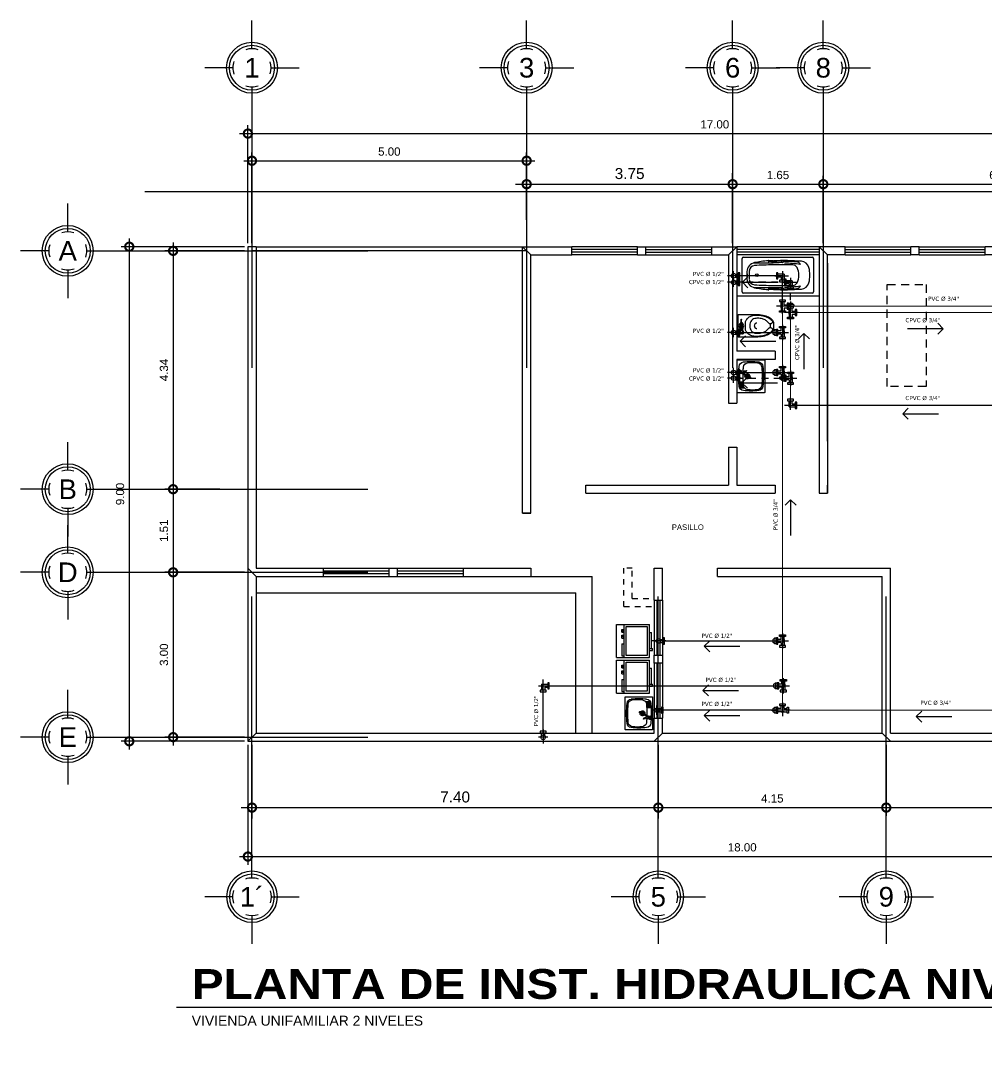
# Model space of a CAD drawing. Header units: inches. Extents: x -370 to 18, y -197 to 199.
# Drawn here: x -319.67 to -302.09, y -60.23 to -41.52 of the extents above; entities that cross this region are included whole.
import ezdxf
from ezdxf.enums import TextEntityAlignment as Align

# ---------------------------------------------------------------- set-up
doc = ezdxf.new("R2010")
doc.units = ezdxf.units.IN
doc.header["$MEASUREMENT"] = 0
doc.header["$PDMODE"] = 34
doc.header["$PDSIZE"] = 0.2
for name, pattern in [('CENTER2', [28.575, 19.05, -3.175, 3.175, -3.175]), ('DASHED', [0.75, 0.5, -0.25]), ('DASHED2', [0.375, 0.25, -0.125])]:
    doc.linetypes.add(name, pattern=pattern)
for name, color, linetype in [('artefactos', 1, 'Continuous'), ('aux2', 194, 'Continuous'), ('MUEBLES', 7, 'Continuous'), ('PVC_PL', 2, 'Continuous'), ('sanitarios', 9, 'Continuous'), ('Simbologia', 7, 'Continuous')]:
    doc.layers.add(name, color=color, linetype=linetype)
doc.styles.add('1', font='arial.ttf')
doc.styles.add('2', font='')
doc.styles.get("Standard").update_dxf_attribs({"font": 'arial.ttf'})
doc.styles.add('VERDANA2', font='verdana.ttf')
doc.styles.get('2').set_extended_font_data('Arial Black')
doc.dimstyles.new('E100', dxfattribs={"dimtxt": 0.15, "dimasz": 0.15, "dimexe": 0.15, "dimexo": 0.0625, "dimgap": 0.09, "dimtad": 1, "dimzin": 0, "dimdsep": 46, "dimtxsty": 'Standard', "dimblk": 'DOTSMALL', "dimcen": 0.09, "dimdle": 0.15, "dimclrd": 1, "dimclre": 1, "dimclrt": 2, "dimazin": 0, "dimtfac": 1, "dimtofl": 0, "dimtmove": 1, "dimatfit": 1, "dimldrblk": 'OPEN90', "dimfxl": 1, "dimtolj": 1, "dimtzin": 0, "dimarcsym": 0})

# ---------------------------------------------------------------- blocks, each defined once
blk = doc.blocks.new('lava_pl')
at = {"layer": 'artefactos'}
for p, q in [((-0.6, 0.6), (-0.6, 0)), ((-0.6, 0.6), (0, 0.6)), ((0, 0.6), (0, 0)), ((-0.6, 0.461), (0, 0.461)), ((-0.574, 0.5), (-0.574, 0.461)), ((-0.352, 0.5), (-0.574, 0.5)), ((-0.352, 0.5), (-0.352, 0.461)), ((-0.248, 0.5), (-0.196, 0.5)), ((-0.248, 0.5), (-0.248, 0.463)), ((-0.248, 0.463), (-0.196, 0.463)), ((-0.222, 0.5), (-0.222, 0.463)), ((-0.196, 0.5), (-0.196, 0.463)), ((-0.143, 0.5), (-0.091, 0.5)), ((-0.143, 0.5), (-0.143, 0.463)), ((-0.143, 0.463), (-0.091, 0.463)), ((-0.117, 0.5), (-0.117, 0.463)), ((-0.091, 0.5), (-0.091, 0.463)), ((-0.6, 0), (0, 0)), ((-0.473, 0), (-0.473, -0.055)), ((-0.439, 0), (-0.439, -0.055)), ((-0.473, -0.055), (-0.439, -0.055)), ((-0.439, 0), (-0.439, -0.04)), ((-0.439, -0.04), (-0.149, -0.04)), ((-0.149, 0), (-0.149, -0.04))]:
    blk.add_line(p, q, dxfattribs=at)
blk.add_lwpolyline([(-0.564, 0.421), (-0.037, 0.421), (-0.037, 0.04), (-0.564, 0.04)], close=True, dxfattribs=at)
blk = doc.blocks.new('lavamanos tlimpio')
at = {"layer": 'artefactos'}
for p, q in [((10.6, -10.3), (10.6, -3.5)), ((11.9, -10.4), (11.9, -3.5)), ((13.8, -10.4), (13.8, -3.7)), ((15.1, -10.6), (15.1, -3.7)), ((17, -10.7), (17, -3.9)), ((18.3, -11.1), (18.3, -3.9)), ((20.2, -11.5), (20.2, -4.8)), ((21.5, -13), (21.5, -4.8))]:
    blk.add_line(p, q, dxfattribs=at)
blk.add_lwpolyline([(30, -49.2), (30, -0.8, 0.414214), (29.2, 0), (-29.2, 0, 0.414214), (-30, -0.8), (-30, -49.2, 0.414214), (-29.2, -50), (29.2, -50, 0.414214)], format="xyb", close=True, dxfattribs=at)
for points in [[(-6.3, -2.5, 0.16165), (-7.8, -1.6), (-9.1, -0.8, 0.405288), (-11.2, -2), (-11.2, -3.5, 0.262176), (-10.5, -6.2)], [(-9.6, -4.3, 0.344116), (-9.7, -7.7), (-9.5, -8.3, -0.110943), (-9.5, -9.1), (-10.6, -16, 0.394589), (-10.1, -16.7), (-10, -16.7)], [(-6.8, -9.1, 0.076052), (-7.1, -9.7), (-9.1, -16.3, -0.394589), (-9.8, -16.8), (-10, -16.7)], [(-5.4, -7.7, 0.68313), (-7.9, -3.3)]]:
    blk.add_lwpolyline(points, format="xyb", dxfattribs=at)
for points in [[(-10.5, -6.2), (-9.9, -7.4)], [(-10.4, -3), (1.1, -23)], [(-8.6, -2), (2.9, -22)]]:
    blk.add_lwpolyline(points, dxfattribs=at)
for centre, radius, start, end in [((73, -25), 100, 171.9569, 188.0431), ((-17.1, -12.3), 9, 95.138, 171.9569), ((50, -27.8), 75, 172.9336, 187.0664), ((-16, -19.7), 8.5, 94.7912, 172.9336), ((0, -202.5), 200, 93.2141, 95.138), ((0, -210.5), 200, 92.7843, 94.7912), ((-9.5, -2.5), 1.5, 9.298, 247.8045), ((-9.5, -2.5), 1, 30, 210), ((-7.5, -5), 2.75, 152.2794, 192.5302), ((-7.5, -5), 2.75, 351.5788, 108.8589), ((0, -210.5), 200, 91.7204, 92.1195), ((0, -202.5), 200, 84.862, 91.7916), ((0, -18.5), 4.5, 136.0639, 277.5113), ((0, -210.5), 200, 85.2728, 91.0678), ((0, -18.5), 3, 144.5233, 275.4767), ((0, -18.5), 4.5, 316.1452, 110.3438), ((0, -18.5), 3, 314.5724, 105.4276), ((10.1, -10.3), 0.5, 267.0983, 0), ((11.3, -3.5), 0.65, 0, 180), ((12.4, -10.4), 0.5, 180, 266.4399), ((13.3, -10.4), 0.5, 266.1822, 0), ((14.5, -3.7), 0.65, 0, 180), ((15.6, -10.6), 0.5, 180, 265.5232), ((16.5, -10.7), 0.5, 266.4637, 0), ((16, -19.7), 8.5, 7.0664, 86.7126), ((17.7, -3.9), 0.65, 0, 180), ((17.1, -12.3), 9, 8.0431, 84.862), ((18.8, -11.1), 0.5, 180, 251.5041), ((19.7, -11.5), 0.5, 245.3398, 0), ((20.9, -4.8), 0.65, 0, 179.9999), ((22, -13), 0.5, 180, 227.7171), ((-50, -27.8), 75, 352.9336, 7.0664), ((-73, -25), 100, 351.9569, 8.0431), ((-16, -36), 8.5, 187.0664, 265.2088), ((2, -22.5), 1.5, 161.8103, 78.1897), ((2, -22.5), 1, 210, 30), ((16, -36), 8.5, 274.7912, 352.9336), ((-17.1, -37.7), 9, 188.0431, 264.862), ((0, 152.5), 200, 264.862, 275.138), ((0, 154.8), 200, 265.2088, 274.7912), ((17.1, -37.7), 9, 275.138, 351.9569)]:
    blk.add_arc(centre, radius, start, end, dxfattribs=at)
blk = doc.blocks.new('BC-P3')
at = {"color": 1}
for p, q in [((-0.352, 0), (0.352, 0)), ((-0.375, -1.477), (-0.375, -0.023)), ((0.375, -0.023), (0.375, -1.477)), ((-0.26, -0.25), (-0.26, -0.65)), ((0.26, -0.25), (0.26, -0.65)), ((-0.299, -0.646), (-0.304, -0.562)), ((-0.295, -0.615), (-0.289, -0.545)), ((-0.295, -0.615), (-0.29, -0.621)), ((-0.289, -0.545), (-0.288, -0.546)), ((-0.289, -0.622), (-0.278, -0.816)), ((-0.26, -0.847), (-0.285, -0.558)), ((0.26, -0.847), (0.285, -0.558)), ((0.289, -0.622), (0.278, -0.816)), ((0.289, -0.545), (0.288, -0.546)), ((0.295, -0.615), (0.289, -0.545)), ((0.295, -0.615), (0.29, -0.621)), ((0.299, -0.646), (0.304, -0.562)), ((-0.295, -0.835), (-0.28, -0.82)), ((-0.295, -0.885), (-0.295, -0.835)), ((-0.295, -0.885), (-0.261, -0.851)), ((0.295, -0.885), (0.261, -0.851)), ((0.295, -0.835), (0.28, -0.82)), ((0.295, -0.885), (0.295, -0.835)), ((0.352, -1.5), (-0.352, -1.5))]:
    blk.add_line(p, q, dxfattribs=at)
blk.add_lwpolyline([(-0.026, -0.108, 0.338364), (-0.025, -0.109, 0.038384), (-0.018, -0.11, 0.0164), (-0.01, -0.111, 0.011665), (0.002, -0.111, 0.011665), (0.013, -0.111, 0.0164), (0.021, -0.11, 0.038384), (0.029, -0.109, 0.338364), (0.029, -0.108, 0.338364), (0.029, -0.107, 0.038384), (0.021, -0.106, 0.0164), (0.013, -0.105, 0.011665), (0.002, -0.105, 0.011665), (-0.01, -0.105, 0.0164), (-0.018, -0.106, 0.038384), (-0.025, -0.107, 0.338364)], format="xyb", close=True, dxfattribs=at)
blk.add_circle((0, -0.31), 0.0275, dxfattribs=at)
for centre, radius, start, end in [((-0.352, -0.023), 0.023, 90, 180), ((-0.067, -0.301), 0.2, 92.1239, 168.9839), ((-0.082, -0.272), 0.12, 92.5539, 176.467), ((0, -2.1), 1.95, 90, 92.5539), ((0, -2.1), 2, 90, 92.1239), ((0, -2.1), 2, 87.8761, 90), ((0, -2.1), 1.95, 87.4461, 90), ((0.067, -0.301), 0.2, 11.0161, 87.8761), ((0.082, -0.272), 0.12, 3.533, 87.4461), ((0.352, -0.023), 0.023, 0, 90), ((2.677, -0.835), 2.995, 168.9839, 174.4587), ((7.962, -0.768), 8.179, 176.467, 179.1704), ((-7.962, -0.768), 8.179, 0.8296, 3.533), ((-2.677, -0.835), 2.995, 5.5413, 11.0161), ((-0.205, -0.556), 0.1, 174.4587, 183.7832), ((-0.389, -0.652), 0.09, 356.4609, 3.7832), ((-0.291, -0.622), 0.002, 5, 45.7989), ((-0.289, -0.548), 0.002, 12.2804, 69.2529), ((-0.384, -0.569), 0.1, 4.1251, 12.2804), ((0.384, -0.569), 0.1, 167.7196, 175.8749), ((0.289, -0.548), 0.002, 110.7471, 167.7196), ((0.291, -0.622), 0.002, 134.2011, 175), ((0.389, -0.652), 0.09, 176.2168, 183.5391), ((0.205, -0.556), 0.1, 356.2168, 5.5413), ((3.668, -0.903), 3.974, 176.4609, 184.9418), ((-0.284, -0.816), 0.006, 315, 3.2505), ((-0.266, -0.847), 0.006, 315, 5), ((4.742, -0.654), 5.002, 179.9558, 181.4637), ((8.359, -0.88), 8.578, 178.4608, 181.2396), ((-8.359, -0.88), 8.578, 358.7604, 1.5392), ((-4.742, -0.654), 5.002, 358.5363, 0.0442), ((0.266, -0.847), 0.006, 175, 225), ((0.284, -0.816), 0.006, 176.7495, 225), ((-3.668, -0.903), 3.974, 355.0582, 3.5391), ((4.351, -0.851), 4.64, 180.3451, 183.6254), ((4.742, -0.654), 5.002, 182.7348, 186.5873), ((-0.117, -1.064), 0.1, 181.2396, 243.8791), ((0.117, -1.064), 0.1, 296.1209, 358.7604), ((-4.742, -0.654), 5.002, 353.4127, 357.2652), ((-4.351, -0.851), 4.64, 356.3746, 359.6549), ((-0.112, -1.23), 0.18, 184.9418, 254.479), ((-0.18, -1.139), 0.1, 182.9172, 241.9463), ((0, -0.825), 0.366, 243.8791, 270), ((0, -0.825), 0.366, 270, 296.1209), ((0.112, -1.23), 0.18, 285.521, 355.0582), ((0.18, -1.139), 0.1, 298.0537, 357.0828), ((-0.352, -1.477), 0.023, 180, 270), ((0, -0.825), 0.6, 254.479, 270), ((0, -0.825), 0.6, 270, 285.521), ((0.352, -1.477), 0.023, 270, 0)]:
    blk.add_arc(centre, radius, start, end, dxfattribs=at)
blk = doc.blocks.new('videt')
at = {"layer": 'artefactos', "color": 1}
blk.add_line((0.024, 0.29), (-0.044, 0.29), dxfattribs=at)
for points in [[(0.196, 0.029, 0.049648), (0.183, 0.159, 0.06346), (0.151, 0.256, 0.103485), (0.093, 0.331, 0.178458), (0.04, 0.351), (-0.06, 0.351, 0.178458), (-0.112, 0.331, 0.103485), (-0.17, 0.256, 0.06346), (-0.203, 0.159, 0.049648), (-0.216, 0.029), (-0.216, -0.293), (0.196, -0.293)], [(-0.104, 0.322, 0.103485), (-0.159, 0.251, 0.06346), (-0.191, 0.157, 0.049648), (-0.204, 0.029, 0.075858), (-0.192, -0.046, 0.086069), (-0.162, -0.106, 0.105985), (-0.113, -0.148, 0.126201), (-0.06, -0.162), (0.04, -0.162, 0.126201), (0.093, -0.148, 0.105985), (0.142, -0.106, 0.086069), (0.172, -0.046, 0.075858), (0.184, 0.029, 0.049648), (0.171, 0.157, 0.06346), (0.139, 0.251, 0.103485), (0.085, 0.322, 0.097511), (0.07, 0.328, 0.09808), (0.055, 0.328, 0.098895), (0.041, 0.322, 0.099479), (0.03, 0.311, 0.099479), (0.025, 0.297, 0.098895), (0.025, 0.282, 0.09808), (0.031, 0.268, 0.097511), (0.041, 0.257, -0.102445), (0.087, 0.211, -0.077884), (0.116, 0.146, -0.065096), (0.127, 0.061, -0.024284), (0.125, 0.029, -0.115331), (0.115, -0.013, -0.103946), (0.086, -0.051, -0.091071), (0.043, -0.075, -0.083675), (-0.01, -0.084, -0.083675), (-0.063, -0.075, -0.091071), (-0.105, -0.051, -0.103946), (-0.135, -0.013, -0.115331), (-0.145, 0.029, -0.024284), (-0.146, 0.061, -0.065096), (-0.135, 0.146, -0.077884), (-0.106, 0.211, -0.102445), (-0.061, 0.257, 0.097511), (-0.05, 0.268, 0.09808), (-0.044, 0.282, 0.098895), (-0.044, 0.297, 0.099479), (-0.05, 0.311, 0.099479), (-0.061, 0.322, 0.098895), (-0.075, 0.328, 0.09808), (-0.09, 0.328, 0.097511)]]:
    blk.add_lwpolyline(points, format="xyb", close=True, dxfattribs=at)
blk.add_lwpolyline([(0.04, 0.043, -0.111064), (0.036, 0.026, -0.102841), (0.025, 0.012, -0.093011), (0.01, 0.003, -0.087082), (-0.01, -0.001, -0.087082), (-0.029, 0.003, -0.093011), (-0.045, 0.012, -0.102841), (-0.056, 0.026, -0.111064), (-0.06, 0.043, -0.111064)], format="xyb", dxfattribs=at)
at = {"layer": 'aux2', "color": 1}
for p, q in [((-0.166, -0.293), (-0.166, -0.281)), ((-0.166, -0.293), (-0.091, -0.293)), ((-0.154, -0.215), (-0.154, -0.203)), ((-0.083, -0.215), (-0.154, -0.215)), ((-0.083, -0.259), (-0.154, -0.259)), ((-0.154, -0.277), (-0.154, -0.259)), ((-0.15, -0.206), (-0.15, -0.201)), ((-0.15, -0.276), (-0.15, -0.265)), ((-0.135, -0.209), (-0.147, -0.209)), ((-0.135, -0.262), (-0.147, -0.262)), ((-0.132, -0.206), (-0.132, -0.197)), ((-0.132, -0.274), (-0.132, -0.265)), ((-0.125, -0.206), (-0.125, -0.197)), ((-0.125, -0.274), (-0.125, -0.265)), ((-0.11, -0.209), (-0.122, -0.209)), ((-0.11, -0.262), (-0.122, -0.262)), ((-0.107, -0.206), (-0.107, -0.201)), ((-0.107, -0.276), (-0.107, -0.265)), ((-0.104, -0.215), (-0.104, -0.203)), ((-0.104, -0.277), (-0.104, -0.259)), ((-0.091, -0.293), (-0.091, -0.281)), ((-0.083, -0.212), (-0.07, -0.212)), ((-0.083, -0.262), (-0.083, -0.212)), ((-0.083, -0.237), (-0.07, -0.237)), ((-0.083, -0.262), (-0.07, -0.262)), ((-0.07, -0.262), (-0.07, -0.212)), ((-0.058, -0.215), (-0.07, -0.215)), ((-0.058, -0.259), (-0.07, -0.259)), ((-0.046, -0.212), (-0.058, -0.212)), ((-0.058, -0.262), (-0.058, -0.212)), ((-0.046, -0.262), (-0.058, -0.262)), ((0.047, -0.221), (0.031, -0.221)), ((0.047, -0.252), (0.031, -0.252)), ((0.047, -0.252), (0.047, -0.221)), ((0.05, -0.234), (0.106, -0.234)), ((0.05, -0.24), (0.106, -0.24))]:
    blk.add_line(p, q, dxfattribs=at)
blk.add_lwpolyline([(-0.035, -0.237), (-0.022, -0.259), (0.003, -0.259), (0.015, -0.237), (0.003, -0.215), (-0.022, -0.215)], close=True, dxfattribs=at)
for centre, radius in [((-0.01, -0.237), 0.0437), ((-0.01, -0.236), 0.025), ((-0.01, -0.237), 0.025), ((-0.01, -0.237), 0.00855)]:
    blk.add_circle(centre, radius, dxfattribs=at)
for centre, radius, start, end in [((-0.129, -0.39), 0.116, 71.0754, 108.9246), ((-0.119, -0.237), 0.0406, 147.7952, 212.2048), ((-0.129, -0.25), 0.0531, 61.9275, 118.0725), ((-0.147, -0.206), 0.00312, 180, 270), ((-0.147, -0.265), 0.00312, 90, 180), ((-0.135, -0.206), 0.00312, 270, 0), ((-0.135, -0.265), 0.00312, 0, 90), ((-0.122, -0.206), 0.00312, 180, 270), ((-0.122, -0.265), 0.00312, 90, 180), ((-0.11, -0.206), 0.00312, 270, 0), ((-0.11, -0.265), 0.00312, 0, 90), ((-0.138, -0.237), 0.0406, 327.7958, 32.2042), ((0.05, -0.231), 0.00312, 180, 270), ((0.05, -0.243), 0.00312, 90, 180), ((0.106, -0.237), 0.00312, 270, 90)]:
    blk.add_arc(centre, radius, start, end, dxfattribs=at)
blk = doc.blocks.new('EJE NORTE NUEVO')
at = {"color": 8}
for p, q in [((0, 3.252), (0, 3.764)), ((-0.347, 2.905), (-0.859, 2.905)), ((0.347, 2.905), (0.859, 2.905))]:
    blk.add_line(p, q, dxfattribs=at)
at = {"color": 2, "linetype": 'CENTER2'}
blk.add_line((0, 2.558), (0, -2.558), dxfattribs=at)
at = {"color": 8}
blk.add_circle((0, 2.905), 0.463, dxfattribs=at)
at = {"color": 4}
blk.add_circle((0, 2.905), 0.409, dxfattribs=at)
at = {"color": 8}
for start, end in [(71.4161, 108.5839), (160.6993, 199.2784), (341.7694, 18.2529), (251.0526, 288.9474)]:
    blk.add_arc((0, 2.905), 0.347, start, end, dxfattribs=at)
at = {"color": 4}
blk.add_attdef('A', text='', height=0.358, dxfattribs=at).set_placement((0, 2.905), align=Align.MIDDLE_CENTER)
blk = doc.blocks.new('_DotSmall')
at = {"color": 0, "linetype": 'ByBlock', "const_width": 0.5}
blk.add_lwpolyline([(-0.0625, 0, 1), (0.0625, 0, 1)], format="xyb", close=True, dxfattribs=at)
blk = doc.blocks.new('*D190')
at = {"color": 1, "lineweight": -2, "transparency": 16777216}
for p, q in [((0.075, 9.062), (0.075, 10.715)), ((5.075, 9.489), (5.075, 10.715)), ((-0.075, 10.565), (5.225, 10.565))]:
    blk.add_line(p, q, dxfattribs=at)
at = {"layer": 'DEFPOINTS', "color": 0, "transparency": 16777216}
for p in [(5.075, 10.565), (5.075, 9.427), (0.075, 9)]:
    blk.add_point(p, dxfattribs=at)
at = {"color": 1, "lineweight": -2, "transparency": 16777216, "xscale": 0.3, "yscale": 0.3, "zscale": 0.3, "rotation": 180}
blk.add_blockref('_DotSmall', (0.075, 10.565), dxfattribs=at)
at = {"color": 1, "lineweight": -2, "transparency": 16777216, "xscale": 0.3, "yscale": 0.3, "zscale": 0.3}
blk.add_blockref('_DotSmall', (5.075, 10.565), dxfattribs=at)
at = {"color": 2, "transparency": 16777216, "insert": (2.575, 10.731), "char_height": 0.15, "attachment_point": 5}
blk.add_mtext('\\A1;5.00', dxfattribs=at)
blk = doc.blocks.new('_Open90')
at = {"color": 0, "linetype": 'ByBlock', "lineweight": -2}
for p, q in [((0, 0), (-1, 0)), ((-0.5, 0.5), (0, 0)), ((0, 0), (-0.5, -0.5))]:
    blk.add_line(p, q, dxfattribs=at)
blk = doc.blocks.new('*D138')
at = {"color": 1, "lineweight": -2, "transparency": 16777216}
for p, q in [((-236.938, 114.773), (-236.938, 115.622)), ((-233.188, 114.347), (-233.188, 115.622)), ((-237.138, 115.422), (-232.988, 115.422))]:
    blk.add_line(p, q, dxfattribs=at)
at = {"layer": 'DEFPOINTS', "color": 0, "transparency": 16777216}
for p in [(-233.188, 115.422), (-236.938, 114.711), (-233.188, 114.284)]:
    blk.add_point(p, dxfattribs=at)
at = {"color": 1, "lineweight": -2, "transparency": 16777216, "xscale": 0.3, "yscale": 0.3, "zscale": 0.3, "rotation": 180}
blk.add_blockref('_DotSmall', (-236.938, 115.422), dxfattribs=at)
at = {"color": 1, "lineweight": -2, "transparency": 16777216, "xscale": 0.3, "yscale": 0.3, "zscale": 0.3}
blk.add_blockref('_DotSmall', (-233.188, 115.422), dxfattribs=at)
at = {"color": 2, "transparency": 16777216, "insert": (-235.063, 115.614), "char_height": 0.2, "attachment_point": 5}
blk.add_mtext('\\A1;3.75', dxfattribs=at)
blk = doc.blocks.new('*D470')
at = {"color": 1, "lineweight": -2, "transparency": 16777216}
for p, q in [((8.675, 10.138), (10.625, 10.138)), ((8.825, 9.062), (8.825, 10.288)), ((10.475, 9.062), (10.475, 10.288))]:
    blk.add_line(p, q, dxfattribs=at)
at = {"layer": 'DEFPOINTS', "color": 0, "transparency": 16777216}
for p in [(10.475, 10.138), (8.825, 9), (10.475, 9)]:
    blk.add_point(p, dxfattribs=at)
at = {"color": 1, "lineweight": -2, "transparency": 16777216, "xscale": 0.3, "yscale": 0.3, "zscale": 0.3, "rotation": 180}
blk.add_blockref('_DotSmall', (8.825, 10.138), dxfattribs=at)
at = {"color": 1, "lineweight": -2, "transparency": 16777216, "xscale": 0.3, "yscale": 0.3, "zscale": 0.3}
blk.add_blockref('_DotSmall', (10.475, 10.138), dxfattribs=at)
at = {"color": 2, "transparency": 16777216, "insert": (9.65, 10.304), "char_height": 0.15, "attachment_point": 5}
blk.add_mtext('\\A1;1.65', dxfattribs=at)
blk = doc.blocks.new('*D471')
at = {"color": 1, "lineweight": -2, "transparency": 16777216}
for p, q in [((10.325, 10.138), (17.075, 10.138)), ((10.475, 9.062), (10.475, 10.288)), ((16.925, 9.062), (16.925, 10.288))]:
    blk.add_line(p, q, dxfattribs=at)
at = {"layer": 'DEFPOINTS', "color": 0, "transparency": 16777216}
for p in [(16.925, 10.138), (10.475, 9), (16.925, 9)]:
    blk.add_point(p, dxfattribs=at)
at = {"color": 1, "lineweight": -2, "transparency": 16777216, "xscale": 0.3, "yscale": 0.3, "zscale": 0.3, "rotation": 180}
blk.add_blockref('_DotSmall', (10.475, 10.138), dxfattribs=at)
at = {"color": 1, "lineweight": -2, "transparency": 16777216, "xscale": 0.3, "yscale": 0.3, "zscale": 0.3}
blk.add_blockref('_DotSmall', (16.925, 10.138), dxfattribs=at)
at = {"color": 2, "transparency": 16777216, "insert": (13.7, 10.304), "char_height": 0.15, "attachment_point": 5}
blk.add_mtext('\\A1;6.45', dxfattribs=at)
blk = doc.blocks.new('*D472')
at = {"color": 1, "lineweight": -2, "transparency": 16777216}
for p, q in [((-0.15, 11.059), (17.15, 11.059)), ((0, 9.062), (0, 11.209)), ((17, 9.062), (17, 11.209))]:
    blk.add_line(p, q, dxfattribs=at)
at = {"layer": 'DEFPOINTS', "color": 0, "transparency": 16777216}
for p in [(17, 11.059), (0, 9), (17, 9)]:
    blk.add_point(p, dxfattribs=at)
at = {"color": 1, "lineweight": -2, "transparency": 16777216, "xscale": 0.3, "yscale": 0.3, "zscale": 0.3, "rotation": 180}
blk.add_blockref('_DotSmall', (0, 11.059), dxfattribs=at)
at = {"color": 1, "lineweight": -2, "transparency": 16777216, "xscale": 0.3, "yscale": 0.3, "zscale": 0.3}
blk.add_blockref('_DotSmall', (17, 11.059), dxfattribs=at)
at = {"color": 2, "transparency": 16777216, "insert": (8.5, 11.226), "char_height": 0.15, "attachment_point": 5}
blk.add_mtext('\\A1;17.00', dxfattribs=at)
blk = doc.blocks.new('*D493')
at = {"color": 1, "lineweight": -2, "transparency": 16777216}
for p, q in [((-1.361, 9.075), (-1.361, 4.437)), ((-0.062, 8.925), (-1.511, 8.925)), ((-0.512, 4.587), (-1.511, 4.587))]:
    blk.add_line(p, q, dxfattribs=at)
at = {"layer": 'DEFPOINTS', "color": 0, "transparency": 16777216}
for p in [(0, 8.925), (-1.361, 4.587), (-0.449, 4.587)]:
    blk.add_point(p, dxfattribs=at)
at = {"color": 1, "lineweight": -2, "transparency": 16777216, "xscale": 0.3, "yscale": 0.3, "zscale": 0.3}
for p, rotation in [((-1.361, 8.925), 90), ((-1.361, 4.587), 270)]:
    blk.add_blockref('_DotSmall', p, dxfattribs=dict(at, rotation=rotation))
at = {"color": 2, "transparency": 16777216, "insert": (-1.527, 6.756), "char_height": 0.15, "attachment_point": 5, "rotation": 90}
blk.add_mtext('\\A1;4.34', dxfattribs=at)
blk = doc.blocks.new('*D490')
at = {"color": 1, "lineweight": -2, "transparency": 16777216}
for p, q in [((-1.361, 4.737), (-1.361, 2.925)), ((-0.512, 4.587), (-1.511, 4.587)), ((-0.062, 3.075), (-1.511, 3.075))]:
    blk.add_line(p, q, dxfattribs=at)
at = {"layer": 'DEFPOINTS', "color": 0, "transparency": 16777216}
for p in [(-0.449, 4.587), (-1.361, 3.075), (0, 3.075)]:
    blk.add_point(p, dxfattribs=at)
at = {"color": 1, "lineweight": -2, "transparency": 16777216, "xscale": 0.3, "yscale": 0.3, "zscale": 0.3}
for p, rotation in [((-1.361, 4.587), 90), ((-1.361, 3.075), 270)]:
    blk.add_blockref('_DotSmall', p, dxfattribs=dict(at, rotation=rotation))
at = {"color": 2, "transparency": 16777216, "insert": (-1.527, 3.831), "char_height": 0.15, "attachment_point": 5, "rotation": 90}
blk.add_mtext('\\A1;1.51', dxfattribs=at)
blk = doc.blocks.new('*D473')
at = {"color": 1, "lineweight": -2, "transparency": 16777216}
for p, q in [((-1.36, 3.225), (-1.36, -0.075)), ((-0.062, 3.075), (-1.51, 3.075)), ((-0.062, 0.075), (-1.51, 0.075))]:
    blk.add_line(p, q, dxfattribs=at)
at = {"layer": 'DEFPOINTS', "color": 0, "transparency": 16777216}
for p in [(0, 3.075), (-1.36, 0.075), (0, 0.075)]:
    blk.add_point(p, dxfattribs=at)
at = {"color": 1, "lineweight": -2, "transparency": 16777216, "xscale": 0.3, "yscale": 0.3, "zscale": 0.3}
for p, rotation in [((-1.36, 3.075), 90), ((-1.36, 0.075), 270)]:
    blk.add_blockref('_DotSmall', p, dxfattribs=dict(at, rotation=rotation))
at = {"color": 2, "transparency": 16777216, "insert": (-1.527, 1.575), "char_height": 0.15, "attachment_point": 5, "rotation": 90}
blk.add_mtext('\\A1;3.00', dxfattribs=at)
blk = doc.blocks.new('*D474')
at = {"color": 1, "lineweight": -2, "transparency": 16777216}
for p, q in [((-0.062, 9), (-2.309, 9)), ((-2.159, 9.15), (-2.159, -0.15)), ((-0.062, 0), (-2.309, 0))]:
    blk.add_line(p, q, dxfattribs=at)
at = {"layer": 'DEFPOINTS', "color": 0, "transparency": 16777216}
for p in [(0, 9), (-2.159, 0), (0, 0)]:
    blk.add_point(p, dxfattribs=at)
at = {"color": 1, "lineweight": -2, "transparency": 16777216, "xscale": 0.3, "yscale": 0.3, "zscale": 0.3}
for p, rotation in [((-2.159, 9), 90), ((-2.159, 0), 270)]:
    blk.add_blockref('_DotSmall', p, dxfattribs=dict(at, rotation=rotation))
at = {"color": 2, "transparency": 16777216, "insert": (-2.326, 4.5), "char_height": 0.15, "attachment_point": 5, "rotation": 90}
blk.add_mtext('\\A1;9.00', dxfattribs=at)
blk = doc.blocks.new('*D139')
at = {"color": 1, "lineweight": -2, "transparency": 16777216}
for p, q in [((-241.938, 105.222), (-241.938, 103.877)), ((-234.541, 105.222), (-234.541, 103.877)), ((-242.138, 104.077), (-234.341, 104.077))]:
    blk.add_line(p, q, dxfattribs=at)
at = {"layer": 'DEFPOINTS', "color": 0, "transparency": 16777216}
for p in [(-241.938, 105.284), (-234.541, 105.284), (-234.541, 104.077)]:
    blk.add_point(p, dxfattribs=at)
at = {"color": 1, "lineweight": -2, "transparency": 16777216, "xscale": 0.3, "yscale": 0.3, "zscale": 0.3, "rotation": 180}
blk.add_blockref('_DotSmall', (-241.938, 104.077), dxfattribs=at)
at = {"color": 1, "lineweight": -2, "transparency": 16777216, "xscale": 0.3, "yscale": 0.3, "zscale": 0.3}
blk.add_blockref('_DotSmall', (-234.541, 104.077), dxfattribs=at)
at = {"color": 2, "transparency": 16777216, "insert": (-238.24, 104.269), "char_height": 0.2, "attachment_point": 5}
blk.add_mtext('\\A1;7.40', dxfattribs=at)
blk = doc.blocks.new('*D491')
at = {"color": 1, "lineweight": -2, "transparency": 16777216}
for p, q in [((7.472, -0.062), (7.472, -1.357)), ((11.622, -0.062), (11.622, -1.357)), ((7.322, -1.207), (11.772, -1.207))]:
    blk.add_line(p, q, dxfattribs=at)
at = {"layer": 'DEFPOINTS', "color": 0, "transparency": 16777216}
for p in [(7.472, 0), (11.622, 0), (11.622, -1.207)]:
    blk.add_point(p, dxfattribs=at)
at = {"color": 1, "lineweight": -2, "transparency": 16777216, "xscale": 0.3, "yscale": 0.3, "zscale": 0.3, "rotation": 180}
blk.add_blockref('_DotSmall', (7.472, -1.207), dxfattribs=at)
at = {"color": 1, "lineweight": -2, "transparency": 16777216, "xscale": 0.3, "yscale": 0.3, "zscale": 0.3}
blk.add_blockref('_DotSmall', (11.622, -1.207), dxfattribs=at)
at = {"color": 2, "transparency": 16777216, "insert": (9.547, -1.041), "char_height": 0.15, "attachment_point": 5}
blk.add_mtext('\\A1;4.15', dxfattribs=at)
blk = doc.blocks.new('*D475')
at = {"color": 1, "lineweight": -2, "transparency": 16777216}
for p, q in [((18, 1.887), (18, -2.248)), ((0, -0.062), (0, -2.248)), ((-0.15, -2.098), (18.15, -2.098))]:
    blk.add_line(p, q, dxfattribs=at)
at = {"layer": 'DEFPOINTS', "color": 0, "transparency": 16777216}
for p in [(18, 1.95), (0, 0), (18, -2.098)]:
    blk.add_point(p, dxfattribs=at)
at = {"color": 1, "lineweight": -2, "transparency": 16777216, "xscale": 0.3, "yscale": 0.3, "zscale": 0.3, "rotation": 180}
blk.add_blockref('_DotSmall', (0, -2.098), dxfattribs=at)
at = {"color": 1, "lineweight": -2, "transparency": 16777216, "xscale": 0.3, "yscale": 0.3, "zscale": 0.3}
blk.add_blockref('_DotSmall', (18, -2.098), dxfattribs=at)
at = {"color": 2, "transparency": 16777216, "insert": (9, -1.931), "char_height": 0.15, "attachment_point": 5}
blk.add_mtext('\\A1;18.00', dxfattribs=at)
blk = doc.blocks.new('*D476')
at = {"color": 1, "lineweight": -2, "transparency": 16777216}
for p, q in [((11.622, -0.062), (11.622, -1.357)), ((18, -0.062), (18, -1.357)), ((11.472, -1.207), (18.15, -1.207))]:
    blk.add_line(p, q, dxfattribs=at)
at = {"layer": 'DEFPOINTS', "color": 0, "transparency": 16777216}
for p in [(11.622, 0), (18, 0), (18, -1.207)]:
    blk.add_point(p, dxfattribs=at)
at = {"color": 1, "lineweight": -2, "transparency": 16777216, "xscale": 0.3, "yscale": 0.3, "zscale": 0.3, "rotation": 180}
blk.add_blockref('_DotSmall', (11.622, -1.207), dxfattribs=at)
at = {"color": 1, "lineweight": -2, "transparency": 16777216, "xscale": 0.3, "yscale": 0.3, "zscale": 0.3}
blk.add_blockref('_DotSmall', (18, -1.207), dxfattribs=at)
at = {"color": 2, "transparency": 16777216, "insert": (14.811, -1.041), "char_height": 0.15, "attachment_point": 5}
blk.add_mtext('\\A1;6.38', dxfattribs=at)
blk = doc.blocks.new('REDUCIDOR')
at = {"color": 1}
blk.add_line((2494.423, 1841.028), (2494.206, 1841.028), dxfattribs=at)
at = {"color": 2}
blk.add_line((2494.316, 1840.928), (2494.316, 1841.128), dxfattribs=at)
blk.add_lwpolyline([(2494.26, 1841.128), (2494.316, 1841.128), (2494.366, 1841.078), (2494.366, 1840.978), (2494.316, 1840.928), (2494.26, 1840.928), (2494.26, 1841.128)], dxfattribs=at)
blk = doc.blocks.new('120I022D')
at = {"layer": 'PVC_PL', "color": 1, "linetype": 'Continuous'}
for p, q in [((-0.05, 0), (0.04, 0)), ((0, 0.05), (0, -0.05))]:
    blk.add_line(p, q, dxfattribs=at)
at = {"layer": 'PVC_PL', "linetype": 'Continuous'}
for p, q in [((-0.01, 0.01), (-0.03, 0.01)), ((-0.01, 0.01), (-0.01, 0.03)), ((0.01, -0.01), (0.01, 0.03)), ((0.01, 0.01), (0.01, -0.03)), ((-0.01, -0.01), (-0.03, -0.01)), ((-0.01, -0.01), (-0.01, -0.03))]:
    blk.add_line(p, q, dxfattribs=at)
at = {"layer": 'PVC_PL', "linetype": 'Continuous', "flags": 128}
for points in [[(-0.04, -0.02), (-0.03, -0.02), (-0.03, 0.02), (-0.04, 0.02)], [(0.02, 0.04), (0.02, 0.03), (-0.02, 0.03), (-0.02, 0.04)], [(0.02, -0.04), (0.02, -0.03), (-0.02, -0.03), (-0.02, -0.04)]]:
    blk.add_lwpolyline(points, close=True, dxfattribs=at)
blk = doc.blocks.new('120I020D')
at = {"layer": 'PVC_PL', "color": 1, "linetype": 'Continuous'}
for p, q in [((-0.05, 0), (0.04, 0)), ((0, 0.03), (0, -0.03))]:
    blk.add_line(p, q, dxfattribs=at)
at = {"layer": 'PVC_PL', "linetype": 'Continuous'}
for p, q in [((-0.0112, 0.01), (-0.03, 0.01)), ((-0.0112, -0.01), (-0.03, -0.01))]:
    blk.add_line(p, q, dxfattribs=at)
at = {"layer": 'PVC_PL', "linetype": 'Continuous', "flags": 128}
blk.add_lwpolyline([(-0.04, -0.02), (-0.03, -0.02), (-0.03, 0.02), (-0.04, 0.02)], close=True, dxfattribs=at)
at = {"layer": 'PVC_PL', "linetype": 'Continuous'}
blk.add_circle((0, 0), 0.015, dxfattribs=at)
blk = doc.blocks.new('120I021D')
at = {"layer": 'PVC_PL', "color": 1, "linetype": 'Continuous'}
for p, q in [((-0.05, 0), (0.04, 0)), ((0, 0.03), (0, -0.05))]:
    blk.add_line(p, q, dxfattribs=at)
at = {"layer": 'PVC_PL', "linetype": 'Continuous'}
for p, q in [((0.01, 0.01), (-0.03, 0.01)), ((0.01, 0.01), (0.01, -0.03)), ((-0.01, -0.01), (-0.03, -0.01)), ((-0.01, -0.01), (-0.01, -0.03))]:
    blk.add_line(p, q, dxfattribs=at)
at = {"layer": 'PVC_PL', "linetype": 'Continuous', "flags": 128}
for points in [[(-0.04, -0.02), (-0.03, -0.02), (-0.03, 0.02), (-0.04, 0.02)], [(0.02, -0.04), (0.02, -0.03), (-0.02, -0.03), (-0.02, -0.04)]]:
    blk.add_lwpolyline(points, close=True, dxfattribs=at)
blk = doc.blocks.new('*U689')
h = blk.add_hatch(color=1)
h.paths.add_polyline_path([(20.361, 0), (20.402, 0, 0.414214), (20.616, -0.214), (20.616, -0.255, -0.414214)])
h.paths.add_polyline_path([(20.616, 0.255), (20.616, 0.214, 0.414214), (20.402, 0), (20.361, 0, -0.414214)])
h = blk.add_hatch(color=1)
h.paths.add_polyline_path([(20.616, 0.255), (20.616, 0.343, -0.414214), (20.959, 0), (20.87, 0, 0.414214)])
h.paths.add_polyline_path([(20.87, 0), (20.959, 0, -0.414214), (20.616, -0.343), (20.616, -0.255, 0.414214)])
at = {"color": 13}
for p, q in [((20.616, -0.83), (20.616, 0.83)), ((0, 0), (21.445, 0))]:
    blk.add_line(p, q, dxfattribs=at)
at = {"color": 5}
for p, q in [((20.616, 0.611), (20.616, 0.83)), ((0, 0), (0.218, 0)), ((21.227, 0), (21.445, 0)), ((20.616, -0.611), (20.616, -0.83))]:
    blk.add_line(p, q, dxfattribs=at)
at = {"color": 13}
for radius in [0.343, 0.255, 0.214]:
    blk.add_circle((20.616, 0), radius, dxfattribs=at)
at = {"color": 2, "linetype": 'Continuous', "style": '1'}
blk.add_text('ESCALA 1:', height=0.2, dxfattribs=at).set_placement((17.44, -0.311))
at = {"color": 1, "linetype": 'Continuous', "style": '2'}
blk.add_attdef('TITULO', (0.308, 0.162), '', height=0.6, dxfattribs=at)
at = {"color": 2, "linetype": 'Continuous', "style": '1'}
blk.add_attdef('DESCRIPCION', (0.308, -0.373), '', height=0.2, dxfattribs=at)
at = {"color": 2, "style": '1'}
blk.add_attdef('ESCALA', (18.953, -0.311), '', height=0.2, dxfattribs=at)
blk = doc.blocks.new('A$C4C712806')
at = {"color": 8}
for p, q in [((17.88, 10), (-1.877, 10)), ((0.15, 9), (0, 9)), ((0, 9), (0, 0)), ((0.15, 9), (0.15, 3.15)), ((0.15, 9), (5.15, 9)), ((5, 9), (5.895, 9)), ((5, 4.15), (5, 9)), ((5, 9), (5.15, 8.85)), ((5.895, 8.85), (5.895, 9)), ((7.095, 9), (7.245, 9)), ((7.095, 8.85), (7.095, 9)), ((7.245, 8.85), (7.245, 9)), ((8.445, 9), (8.9, 9)), ((8.445, 8.85), (8.445, 9)), ((8.75, 8.85), (8.9, 9)), ((8.9, 9), (8.9, 7.1)), ((10.872, 9), (10.4, 9)), ((10.4, 9), (10.4, 4.512)), ((10.55, 8.85), (10.4, 9)), ((10.872, 8.85), (10.872, 9)), ((12.222, 9), (12.072, 9)), ((12.072, 8.85), (12.072, 9)), ((12.222, 8.85), (12.222, 9)), ((17, 9), (13.422, 9)), ((13.422, 8.85), (13.422, 9)), ((5.075, 8.925), (0.075, 8.925)), ((5.15, 8.85), (5.895, 8.85)), ((5.15, 4.15), (5.15, 8.85)), ((7.095, 8.85), (7.245, 8.85)), ((8.445, 8.85), (8.75, 8.85)), ((8.75, 8.85), (8.75, 6.15)), ((10.872, 8.85), (10.55, 8.85)), ((10.55, 5.462), (10.55, 8.85)), ((12.222, 8.85), (12.072, 8.85)), ((16.85, 8.85), (13.422, 8.85)), ((10.55, 8.7), (10.55, 4.512)), ((8.9, 8.109), (10.4, 8.109)), ((9.6, 7.1), (8.9, 7.1)), ((8.9, 6.95), (8.9, 6.15)), ((9.6, 6.95), (8.9, 6.95)), ((9.6, 7.1), (9.6, 6.95)), ((8.75, 6.15), (8.9, 6.15)), ((8.75, 5.35), (8.75, 4.662)), ((8.75, 5.35), (8.9, 5.35)), ((8.9, 5.35), (8.9, 4.662)), ((6.15, 4.512), (6.15, 4.662)), ((6.15, 4.662), (8.75, 4.662)), ((6.15, 4.512), (9.6, 4.512)), ((8.9, 4.662), (9.6, 4.662)), ((9.6, 4.662), (9.6, 4.512)), ((10.4, 4.512), (10.55, 4.512)), ((10.55, 4.512), (10.55, 4.662)), ((10.55, 4.662), (10.55, 4.512)), ((5, 4.15), (5.15, 4.15)), ((5.15, 4.15), (5, 4.15)), ((0.15, 3), (0, 3.15)), ((0.15, 3.15), (1.375, 3.15)), ((0.15, 3), (0.15, 0.15)), ((0.15, 3), (1.375, 3)), ((1.375, 3), (1.375, 3.15)), ((2.575, 3.15), (2.725, 3.15)), ((2.575, 3), (2.575, 3.15)), ((2.575, 3), (2.725, 3)), ((2.725, 3), (2.725, 3.15)), ((3.925, 3.15), (5.15, 3.15)), ((3.925, 3), (3.925, 3.15)), ((3.925, 3), (5.15, 3)), ((5.15, 3.15), (5.15, 3)), ((5.15, 3), (6.27, 3)), ((6.27, 0.15), (6.27, 3)), ((7.397, 2.569), (7.397, 3.15)), ((7.397, 3.15), (7.547, 3.15)), ((7.547, 2.569), (7.547, 3.15)), ((8.547, 3), (8.547, 3.15)), ((8.547, 3.15), (11.697, 3.15)), ((8.547, 3), (11.547, 3)), ((11.547, 0.15), (11.547, 3)), ((11.697, 0.15), (11.697, 3.15)), ((0.15, 2.7), (5.97, 2.7)), ((5.97, 0.15), (5.97, 2.7)), ((7.397, 2.569), (7.547, 2.569)), ((7.397, 0.15), (7.397, 0.419)), ((7.397, 0.419), (7.547, 0.419)), ((7.547, 0.15), (7.547, 0.419)), ((0.15, 0.15), (0, 0)), ((0, 0), (19, 0)), ((0.15, 0.15), (7.397, 0.15)), ((7.547, 0.15), (7.397, 0)), ((7.547, 0.15), (11.547, 0.15)), ((11.547, 0.15), (11.697, 0)), ((11.697, 0.15), (16.811, 0.15))]:
    blk.add_line(p, q, dxfattribs=at)
at = {"color": 1}
for p, q in [((7.095, 9), (5.895, 9)), ((7.245, 9), (8.445, 9)), ((10.4, 9), (8.9, 9)), ((10.872, 9), (12.072, 9)), ((12.222, 9), (13.422, 9)), ((7.095, 8.85), (5.895, 8.85)), ((7.245, 8.85), (8.445, 8.85)), ((10.4, 8.85), (8.9, 8.85)), ((10.872, 8.85), (12.072, 8.85)), ((12.222, 8.85), (13.422, 8.85)), ((1.375, 3.15), (2.575, 3.15)), ((1.375, 3), (2.575, 3)), ((2.725, 3.15), (3.925, 3.15)), ((2.725, 3), (3.925, 3)), ((7.397, 2.569), (7.397, 1.569)), ((7.547, 2.569), (7.547, 1.569)), ((7.397, 1.419), (7.397, 0.419)), ((7.547, 1.419), (7.547, 0.419))]:
    blk.add_line(p, q, dxfattribs=at)
at = {"color": 2}
for p, q in [((7.095, 8.95), (5.895, 8.95)), ((7.095, 8.9), (5.895, 8.9)), ((7.245, 8.95), (8.445, 8.95)), ((7.245, 8.9), (8.445, 8.9)), ((10.4, 8.95), (8.9, 8.95)), ((10.4, 8.9), (8.9, 8.9)), ((10.872, 8.95), (12.072, 8.95)), ((10.872, 8.9), (12.072, 8.9)), ((12.222, 8.95), (13.422, 8.95)), ((12.222, 8.9), (13.422, 8.9)), ((1.375, 3.1), (2.575, 3.1)), ((1.375, 3.05), (2.575, 3.05)), ((2.725, 3.1), (3.925, 3.1)), ((2.725, 3.05), (3.925, 3.05)), ((7.447, 2.569), (7.447, 1.569)), ((7.497, 2.569), (7.497, 1.569)), ((7.447, 1.419), (7.447, 0.419)), ((7.497, 1.419), (7.497, 0.419))]:
    blk.add_line(p, q, dxfattribs=at)
at = {"color": 8, "linetype": 'DASHED', "ltscale": 0.2}
for p, q in [((6.847, 2.45), (6.847, 3.15)), ((6.997, 3.15), (6.847, 3.15)), ((6.997, 2.6), (6.997, 3.15)), ((6.847, 2.45), (7.397, 2.45)), ((6.997, 2.6), (7.397, 2.6))]:
    blk.add_line(p, q, dxfattribs=at)
at = {"color": 8}
blk.add_lwpolyline([(7.397, 1.569), (7.547, 1.569), (7.547, 1.419), (7.397, 1.419)], close=True, dxfattribs=at)
at = {"layer": 'MUEBLES', "color": 8, "linetype": 'DASHED', "ltscale": 0.3}
blk.add_lwpolyline([(11.64, 8.313), (12.347, 8.313), (12.347, 6.457), (11.64, 6.457)], close=True, dxfattribs=at)
for p, values in [((0.075, 9.352), {'A': '1'}), ((5.075, 9.352), {'A': '3'}), ((8.825, 9.352), {'A': '6'}), ((10.475, 9.352), {'A': '8'})]:
    blk.add_blockref('EJE NORTE NUEVO', p).add_auto_attribs(values)
at = {"color": 8}
ref = blk.add_blockref('EJE NORTE NUEVO', (-0.374, 8.925), dxfattribs=dict(at, rotation=90))
ref.add_attrib('A', 'A', dxfattribs={"color": 4, "height": 0.358}).set_placement((-3.279, 8.925), align=Align.MIDDLE_CENTER)
ref = blk.add_blockref('EJE NORTE NUEVO', (-0.374, 4.587), dxfattribs=dict(at, rotation=90))
ref.add_attrib('A', 'B', dxfattribs={"color": 4, "height": 0.358}).set_placement((-3.279, 4.587), align=Align.MIDDLE_CENTER)
ref = blk.add_blockref('EJE NORTE NUEVO', (-0.374, 3.075), dxfattribs=dict(at, rotation=90))
ref.add_attrib('A', 'D', dxfattribs={"color": 4, "height": 0.358}).set_placement((-3.279, 3.075), align=Align.MIDDLE_CENTER)
ref = blk.add_blockref('EJE NORTE NUEVO', (0.075, 0.075), dxfattribs=dict(at, xscale=-1, rotation=180))
ref.add_attrib('A', '1´', dxfattribs={"color": 4, "height": 0.3581}).set_placement((0.075, -2.83), align=Align.MIDDLE_CENTER)
ref = blk.add_blockref('EJE NORTE NUEVO', (7.472, 0.075), dxfattribs=dict(at, xscale=-1, rotation=180))
ref.add_attrib('A', '5', dxfattribs={"color": 4, "height": 0.358}).set_placement((7.472, -2.83), align=Align.MIDDLE_CENTER)
ref = blk.add_blockref('EJE NORTE NUEVO', (11.622, 0.075), dxfattribs=dict(at, xscale=-1, rotation=180))
ref.add_attrib('A', '9', dxfattribs={"color": 4, "height": 0.358}).set_placement((11.622, -2.83), align=Align.MIDDLE_CENTER)
ref = blk.add_blockref('EJE NORTE NUEVO', (-0.374, 0.075), dxfattribs=dict(at, rotation=90))
ref.add_attrib('A', 'E', dxfattribs={"color": 4, "height": 0.358}).set_placement((-3.279, 0.075), align=Align.MIDDLE_CENTER)
at = {"layer": 'artefactos', "color": 8, "xscale": 0.8666666666666671, "yscale": 0.8666666666666671, "zscale": 0.8666666666666671, "rotation": 90.00000000000001}
blk.add_blockref('BC-P3', (8.997, 8.482), dxfattribs=at)
at = {"layer": 'artefactos', "color": 8, "rotation": 90}
for p in [(7.31, 2.126), (7.31, 1.477)]:
    blk.add_blockref('lava_pl', p, dxfattribs=at)
at = {"layer": 'MUEBLES', "color": 8, "xscale": -1, "rotation": 270}
blk.add_blockref('videt', (9.22, 7.571), dxfattribs=at)
at = {"layer": 'sanitarios', "color": 8, "xscale": -0.01000000000203727, "yscale": 0.01000000000021828, "zscale": 0.01}
for p, rotation in [((8.91, 6.642), 90), ((7.369, 0.509), 270)]:
    blk.add_blockref('lavamanos tlimpio', p, dxfattribs=dict(at, rotation=rotation))
at = {"color": 8, "insert": (7.718, 3.946), "char_height": 0.1, "attachment_point": 1}
blk.add_mtext('PASILLO', dxfattribs=at)
at = {"color": 8}
for base, p1, p2, picture, middle in [((17, 11.059), (0, 9), (17, 9), '*D472', (8.5, 11.226)), ((5.075, 10.565), (0.075, 9), (5.075, 9.427), '*D190', (2.575, 10.731)), ((10.475, 10.138), (8.825, 9), (10.475, 9), '*D470', (9.65, 10.304)), ((16.925, 10.138), (10.475, 9), (16.925, 9), '*D471', (13.7, 10.304)), ((18, -2.098), (0, 0), (18, 1.95), '*D475', (9, -1.931)), ((11.622, -1.207), (7.472, 0), (11.622, 0), '*D491', (9.547, -1.041)), ((18, -1.207), (11.622, 0), (18, 0), '*D476', (14.811, -1.041))]:
    dim = blk.add_linear_dim(base=base, p1=p1, p2=p2, dimstyle='E100', dxfattribs=at)
    dim.commit()
    dim.dimension.update_dxf_attribs({"geometry": picture, "text_midpoint": middle})
for base, p1, p2, picture, middle in [((8.825, 10.138), (5.075, 9.427), (8.825, 9), '*D138', (6.95, 10.33)), ((7.472, -1.207), (0.075, 0), (7.472, 0), '*D139', (3.774, -1.015))]:
    dim = blk.add_linear_dim(base=base, p1=p1, p2=p2, dimstyle='E100', dxfattribs=at)
    dim.commit()
    dim.dimension.update_dxf_attribs({"geometry": picture, "text_midpoint": middle, "insert": (242.013, -105.284)})
for base, p1, p2, picture, middle in [((-2.159, 0), (0, 9), (0, 0), '*D474', (-2.326, 4.5)), ((-1.361, 4.587), (0, 8.925), (-0.449, 4.587), '*D493', (-1.527, 6.756)), ((-1.361, 3.075), (-0.449, 4.587), (0, 3.075), '*D490', (-1.527, 3.831)), ((-1.36, 0.075), (0, 3.075), (0, 0.075), '*D473', (-1.527, 1.575))]:
    dim = blk.add_linear_dim(base=base, p1=p1, p2=p2, angle=90, dimstyle='E100', dxfattribs=at)
    dim.commit()
    dim.dimension.update_dxf_attribs({"geometry": picture, "text_midpoint": middle})

msp = doc.modelspace()

# ---------------------------------------------------------------- linework, layer by layer
at = {"color": 170}
for p, q in [((-307.94768, -52.81379), (-305.79753, -52.81379)), ((-305.79753, -54.07313), (-307.97268, -54.07313))]:
    msp.add_line(p, q, dxfattribs=at)
for points in [[(-305.79753, -46.72187), (-305.79753, -46.16776), (-306.6309, -46.16776)], [(-306.66409, -47.20035), (-305.79753, -47.20035)], [(-306.6309, -47.92962), (-305.79753, -47.92962)], [(-310.15502, -54.4893), (-310.15502, -53.62888), (-305.79753, -53.62888)]]:
    msp.add_lwpolyline(points, dxfattribs=at)
at = {"color": 240, "linetype": 'DASHED2', "ltscale": 0.5, "true_color": 0xed1f24}
for points in [[(-305.65042, -46.83767), (-305.65042, -46.28732), (-306.10778, -46.28732), (-306.57719, -46.28732)], [(-306.6309, -48.03213), (-305.65042, -48.03213)]]:
    msp.add_lwpolyline(points, dxfattribs=at)
at = {"color": 170, "const_width": 0.02}
msp.add_lwpolyline([(-300.70054, -54.4893), (-300.70054, -46.72187), (-305.79753, -46.72187), (-305.79753, -47.96668), (-305.79753, -54.07313), (-300.70054, -54.07313)], dxfattribs=at)
at = {"color": 240, "linetype": 'DASHED2', "ltscale": 0.5, "true_color": 0xed1f24, "const_width": 0.02}
msp.add_lwpolyline([(-300.80643, -54.4893), (-300.80643, -46.83767), (-305.65042, -46.83767), (-305.65042, -48.5267), (-300.80643, -48.5267)], dxfattribs=at)

# ---------------------------------------------------------------- block references
msp.add_blockref('A$C4C712806', (-315.5309, -54.6393))
at = {"color": 6, "xscale": 0.5548159287271411, "yscale": 0.5548159287271411, "zscale": 0.5548159287271411}
for p, rotation in [((715.78139, -1430.58182), 89.99999999999997), ((1077.94661, 974.23147), 180), ((1077.94661, 973.5022), 180), ((1078.09372, 973.3997), 180), ((1077.94661, 968.61804), 180), ((1077.96049, 967.80294), 180), ((1077.94661, 967.35868), 180)]:
    msp.add_blockref('REDUCIDOR', p, dxfattribs=dict(at, rotation=rotation))
at = {"xscale": 0.9073029058261515, "yscale": 0.9073029058261515, "zscale": 0.9073029058261515}
msp.add_blockref('*U689', (-316.83218, -59.47678), dxfattribs=at).add_auto_attribs({'TITULO': 'PLANTA DE INST. HIDRAULICA NIVEL 1', 'DESCRIPCION': 'VIVIENDA UNIFAMILIAR 2 NIVELES', 'ESCALA': '75'})
at = {"layer": 'Simbologia', "linetype": 'Continuous'}
for name, p, xscale, yscale, zscale, rotation in [('120I020D', (-306.68822, -46.16776), 2.77574979993237, 2.77574979993237, 2.77574979993237, 180), ('120I021D', (-305.79753, -46.16776), 2.77574979993237, 2.77574979993237, 2.77574979993237, 359.9999999999754), ('120I020D', (-306.68822, -46.28732), 2.77574979993237, 2.77574979993237, 2.77574979993237, 180), ('120I021D', (-305.65042, -46.28732), 2.77574979993237, 2.77574979993237, 2.77574979993237, 359.9999999999754), ('120I022D', (-305.79753, -46.72187), 2.775749799932371, 2.775749799932371, 2.775749799932371, 180), ('120I022D', (-305.65042, -46.83768), 2.775749799932371, 2.775749799932371, 2.775749799932371, 180), ('120I020D', (-306.68822, -47.20035), 2.77574979993237, 2.77574979993237, 2.77574979993237, 180), ('120I020D', (-306.68822, -47.92962), 2.77574979993237, 2.77574979993237, 2.77574979993237, 180), ('120I020D', (-306.68822, -48.03213), 2.77574979993237, 2.77574979993237, 2.77574979993237, 180), ('120I021D', (-305.65042, -48.5267), 2.77574979993237, 2.77574979993237, 2.77574979993237, 179.9999999999754), ('120I020D', (-308.05871, -52.81379), 2.77574979993237, 2.77574979993237, 2.77574979993237, 180), ('120I021D', (-310.15502, -53.62888), 2.77574979993237, 2.77574979993237, 2.77574979993237, 89.99999999997547), ('120I020D', (-308.08371, -54.07313), 2.77574979993237, 2.77574979993237, 2.77574979993237, 180), ('120I022D', (-305.79753, -54.07313), 2.775749799932371, 2.775749799932371, 2.775749799932371, 270), ('120I020D', (-310.15502, -54.5666), 2.77574979993237, 2.77574979993237, 2.77574979993237, 270)]:
    msp.add_blockref(name, p, dxfattribs=dict(at, xscale=xscale, yscale=yscale, zscale=zscale, rotation=rotation))
at = {"layer": 'Simbologia', "linetype": 'Continuous', "xscale": 2.775749799932371, "yscale": 2.775749799932371, "zscale": 2.775749799932371}
for p in [(-305.79753, -47.20034), (-305.79753, -47.92961), (-305.65042, -48.03212), (-305.79753, -52.81377), (-305.78365, -53.62888)]:
    msp.add_blockref('120I022D', p, dxfattribs=at)

# ---------------------------------------------------------------- texts
at = {"color": 3, "char_height": 0.075, "attachment_point": 3, "style": 'VERDANA2'}
for s, insert, width in [('\\A1;\\pxi-2,l3,t4;PVC %%C 1/2"', (-306.86554, -46.09728), 0.6734373), ('\\A1;\\pxi-2,l3,t4;CPVC %%C 1/2"', (-306.86554, -46.24503), 1.0538826), ('\\A1;\\pxi-2,l3,t4;PVC %%C 3/4"', (-302.5842, -46.54887), 0.6734373), ('\\A1;\\pxi-2,l3,t4;CPVC %%C 3/4"', (-302.92506, -46.939), 1.2069262), ('\\A1;\\pxi-2,l3,t4;PVC %%C 1/2"', (-306.86554, -47.13198), 0.6734373), ('\\A1;\\pxi-2,l3,t4;PVC %%C 1/2"', (-306.86554, -47.85243), 0.6734373), ('\\A1;\\pxi-2,l3,t4;CPVC %%C 1/2"', (-306.86554, -48.00018), 1.0538826), ('\\A1;\\pxi-2,l3,t4;CPVC %%C 3/4"', (-302.92506, -48.35583), 1.2069262), ('\\A1;\\pxi-2,l3,t4;PVC %%C 1/2"', (-306.71033, -52.68205), 0.6734373), ('\\A1;\\pxi-2,l3,t4;PVC %%C 1/2"', (-306.63826, -53.48433), 0.6734373), ('\\A1;\\pxi-2,l3,t4;PVC %%C 1/2"', (-306.71033, -53.92168), 0.6734373), ('\\A1;\\pxi-2,l3,t4;PVC %%C 3/4"', (-302.726, -53.90154), 0.6734373)]:
    msp.add_mtext(s, dxfattribs=dict(at, insert=insert, width=width))
at = {"color": 3, "char_height": 0.075, "attachment_point": 3, "rotation": 90, "style": 'VERDANA2'}
for s, insert, width in [('\\A1;\\pxi-2,l3,t4;CPVC %%C 3/4"', (-305.56905, -47.06679), 0.7927185), ('\\A1;\\pxi-2,l3,t4;PVC %%C 3/4"', (-305.96223, -50.23508), 0.6734373), ('\\A1;\\pxi-2,l3,t4;PVC %%C 1/2"', (-310.32158, -53.80551), 0.6734373)]:
    msp.add_mtext(s, dxfattribs=dict(at, insert=insert, width=width))

# ---------------------------------------------------------------- leaders
for points in [[(-306.52639, -46.2869), (-305.87751, -46.2869)], [(-302.87258, -47.13101), (-303.52146, -47.13101)], [(-306.56873, -47.36114), (-305.91985, -47.36114)], [(-305.40716, -47.216), (-305.40716, -47.86488)], [(-306.53636, -48.115), (-305.88748, -48.115)], [(-303.6098, -48.67863), (-302.96092, -48.67863)], [(-305.65173, -50.24525), (-305.65173, -50.89413)], [(-307.2232, -52.90966), (-306.57432, -52.90966)], [(-307.24784, -53.71461), (-306.59896, -53.71461)], [(-307.22392, -54.17243), (-306.57504, -54.17243)], [(-303.36307, -54.19008), (-302.7142, -54.19008)]]:
    msp.add_leader(points, dimstyle='E100', override={"dimasz": 0.2, "dimgap": 0.09, "dimtad": 0, "dimlfac": 0.1})

doc.saveas('drawing.dxf')
